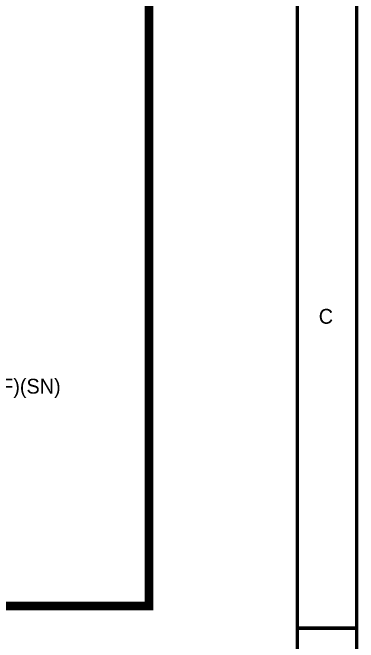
# Model space of a CAD drawing. Header units: inches. Extents: x 0 to 11, y 0 to 8.5.
# Drawn here: x 9.839 to 11.005, y 2.077 to 4.203 of the extents above; entities that cross this region are included whole.
import ezdxf

# ---------------------------------------------------------------- set-up
doc = ezdxf.new("R2010")
doc.units = ezdxf.units.IN
doc.header["$MEASUREMENT"] = 0
doc.layers.add('Sheet', color=255, linetype='Continuous')

msp = doc.modelspace()

# ---------------------------------------------------------------- linework, layer by layer
at = {"layer": 'Sheet'}
for points, const_width in [([(0.0013, 8.5), (10.9991, 8.5), (10.9991, 0), (0.0013, 0), (0.0013, 8.5)], 0.0118), ([(0.0013, 8.5), (0.0013, 0), (10.9991, 0), (10.9991, 8.5), (0.0013, 8.5), (0.0013, 8.5)], 0.0039), ([(0.201, 8.2998), (10.799, 8.2998), (10.799, 0.1997), (0.201, 0.1997), (0.201, 8.2998)], 0.0118), ([(0.201, 8.2998), (0.201, 0.1997), (10.799, 0.1997), (10.799, 8.2998), (0.201, 8.2998), (0.201, 8.2998)], 0.0039), ([(6.3001, 7.8999), (10.2991, 7.8999), (10.2991, 2.1996), (6.3001, 2.1996), (6.3001, 7.8999)], 0.0295)]:
    msp.add_lwpolyline(points, close=True, dxfattribs=dict(at, const_width=const_width))
at = {"layer": 'Sheet', "const_width": 0.0118}
msp.add_lwpolyline([(10.9991, 2.125), (10.799, 2.125)], dxfattribs=at)

# ---------------------------------------------------------------- texts
at = {"layer": 'Sheet'}
for s, height, p in [('C', 0.05, (10.8713, 3.1526)), ('B8P-VH(LF)(SN)', 0.050042, (9.499, 2.9167))]:
    msp.add_text(s, height=height, dxfattribs=at).set_placement(p)

doc.saveas('drawing.dxf')
